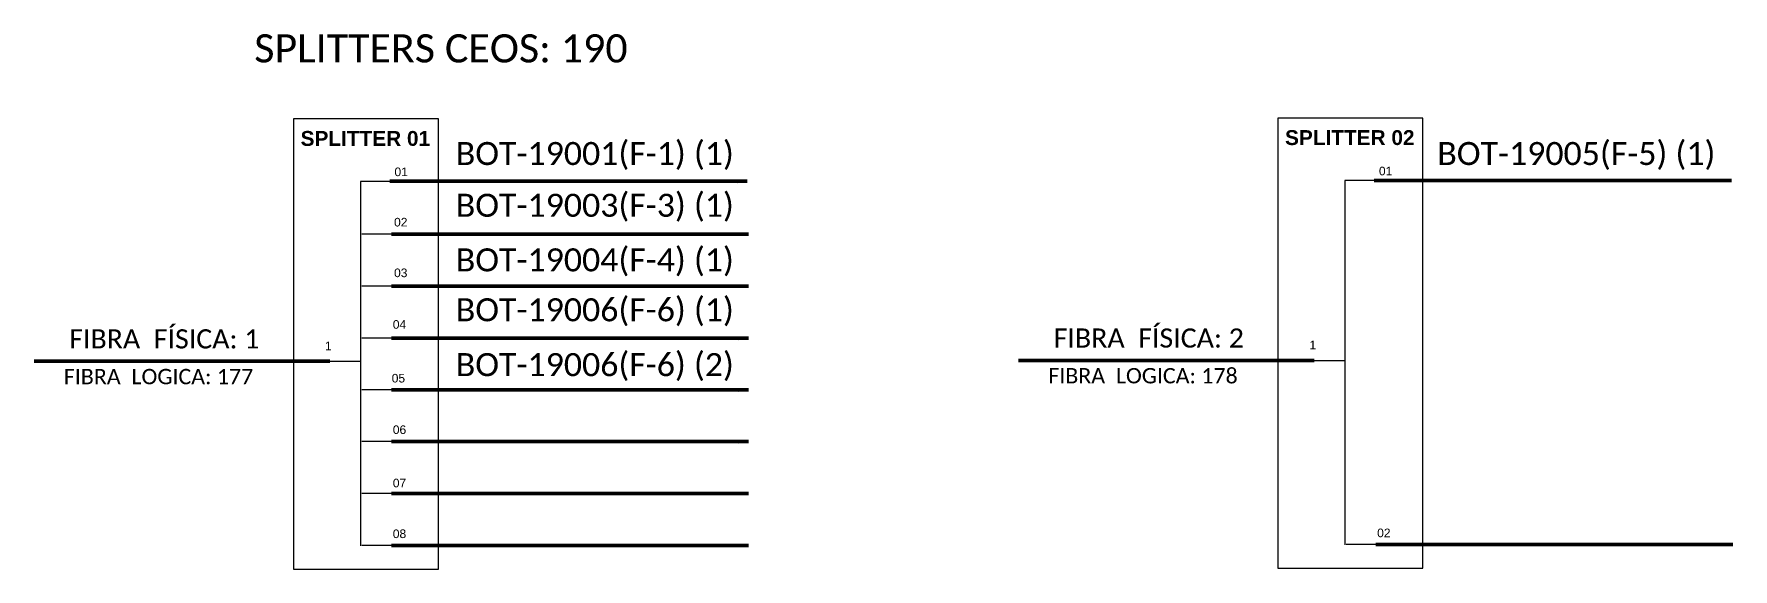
# Model space of a CAD drawing. Header units: millimetres. Extents: x 3086 to 4395, y 1295 to 1997.
# Drawn here: x 3374.4 to 3576.9, y 1385.9 to 1449.7 of the extents above; entities that cross this region are included whole.
import ezdxf

# ---------------------------------------------------------------- set-up
doc = ezdxf.new("R2010")
doc.units = ezdxf.units.MM
doc.styles.get("Standard").update_dxf_attribs({"font": 'arial.ttf'})

msp = doc.modelspace()

# ---------------------------------------------------------------- linework, layer by layer
at = {"color": 7, "linetype": 'Continuous'}
for p, q in [((3413.26, 1432.12), (3413.26, 1388.69)), ((3416.78, 1432.12), (3413.26, 1432.12)), ((3530.59, 1432.22), (3530.59, 1388.79)), ((3534.1, 1432.22), (3530.59, 1432.22)), ((3416.95, 1425.84), (3413.44, 1425.84)), ((3416.95, 1419.65), (3413.44, 1419.65)), ((3416.95, 1413.43), (3413.44, 1413.43)), ((3409.61, 1410.7), (3413.24, 1410.7)), ((3526.94, 1410.79), (3530.57, 1410.79)), ((3416.95, 1407.26), (3413.44, 1407.26)), ((3416.95, 1401.1), (3413.44, 1401.1)), ((3416.95, 1394.91), (3413.44, 1394.91)), ((3416.95, 1388.73), (3413.44, 1388.73)), ((3534.28, 1388.83), (3530.76, 1388.83))]:
    msp.add_line(p, q, dxfattribs=at)
at = {"color": 1, "linetype": 'Continuous', "lineweight": 60}
for p, q in [((3416.78, 1432.14), (3458.15, 1432.12)), ((3534.1, 1432.23), (3575.47, 1432.22)), ((3416.95, 1425.84), (3458.33, 1425.83)), ((3416.95, 1419.65), (3458.33, 1419.63)), ((3416.95, 1413.43), (3458.33, 1413.41)), ((3416.95, 1407.26), (3458.33, 1407.25)), ((3416.95, 1401.1), (3458.33, 1401.08)), ((3416.95, 1394.91), (3458.33, 1394.9))]:
    msp.add_line(p, q, dxfattribs=at)
at = {"color": 10, "linetype": 'Continuous'}
for p, q in [((3416.95, 1388.73), (3458.33, 1388.72)), ((3534.28, 1388.83), (3575.65, 1388.82))]:
    msp.add_line(p, q, dxfattribs=at)
at = {"color": 7}
for points in [[(3405.29, 1385.91), (3422.57, 1385.91), (3422.57, 1439.57), (3405.29, 1439.57)], [(3522.62, 1386.01), (3539.9, 1386.01), (3539.9, 1439.67), (3522.62, 1439.67)]]:
    msp.add_lwpolyline(points, close=True, dxfattribs=at)
at = {"color": 1, "linetype": 'Continuous', "lineweight": 60}
for points in [[(3416.78, 1432.14), (3459.35, 1432.14)], [(3534.1, 1432.23), (3576.68, 1432.23)], [(3416.95, 1425.84), (3459.53, 1425.84)], [(3416.95, 1419.65), (3459.53, 1419.65)], [(3416.95, 1413.43), (3459.53, 1413.43)], [(3409.61, 1410.7), (3374.36, 1410.7)], [(3526.94, 1410.79), (3491.68, 1410.79)], [(3416.95, 1407.26), (3459.53, 1407.26)], [(3416.95, 1401.1), (3459.53, 1401.1)], [(3416.95, 1394.91), (3459.53, 1394.91)], [(3416.95, 1388.73), (3459.53, 1388.73)], [(3534.28, 1388.83), (3576.85, 1388.83)]]:
    msp.add_lwpolyline(points, dxfattribs=at)

# ---------------------------------------------------------------- texts
at = {"attachment_point": 5}
for s, insert, char_height, width in [('{\\fCalibri|b0|i0|c0|p34;\\C7;SPLITTERS CEOS: 190}', (3422.86, 1447.97), 3.3601, 168.1644), ('\\C10;\\fArial|b1|i0|c0|p34;\\H1x;SPLITTER 01', (3413.85, 1437.24), 1.7753, 17.28), ('\\C10;\\fArial|b1|i0|c0|p34;SPLITTER 02', (3531.18, 1437.34), 1.7753, 16.6219), ('{\\fCalibri|b0|i0|c0|p34;\\C7;BOT-19001(F-1) (1)  \\P }', (3441.2, 1432.87), 2.7432, 86.9391), ('{\\fCalibri|b0|i0|c0|p34;\\C7;BOT-19005(F-5) (1)  \\P }', (3558.18, 1432.87), 2.7432, 86.9391), ('\\C7;\\fArial|b0|i0|;\\H1.0273588255048;01 ', (3418.12, 1433.26), 1.7753, 3.5602), ('\\C7;\\fArial|b0|i0|;\\H1.0273588255048;01 ', (3535.45, 1433.36), 1.7753, 3.5602), ('{\\fCalibri|b0|i0|c0|p34;\\C7;BOT-19003(F-3) (1)  \\P }', (3441.2, 1426.7), 2.7432, 86.9391), ('\\C7;\\fArial|b0|i0|;\\H1.0273588255048;02 ', (3418.07, 1427.26), 1.7753, 3.7582), ('{\\fCalibri|b0|i0|c0|p34;\\C7;BOT-19004(F-4) (1)  \\P }', (3441.2, 1420.19), 2.7432, 86.9391), ('\\C7;\\fArial|b0|i0|;\\H1.0273588255048;03 ', (3418.07, 1421.22), 1.7753, 3.456), ('{\\fCalibri|b0|i0|c0|p34;\\C7;BOT-19006(F-6) (1)  \\P }', (3441.2, 1414.24), 2.7432, 86.9391), ('\\C7;\\fArial|b0|i0|;\\H1.0273588255048;04 ', (3417.92, 1415.07), 1.7753, 3.7582), ('{\\fCalibri|b0|i0|c0|p34;\\C7;FIBRA  FÍSICA: 1}', (3389.89, 1413.34), 2.2859, 34.56), ('{\\fCalibri|b0|i0|c0|p34;\\C7;FIBRA  FÍSICA: 2}', (3507.22, 1413.44), 2.2859, 34.56), ('\\C7;\\fArial|b0|i0|;\\H1.0273588255048;1', (3409.44, 1412.52), 1.7753, 1.7584), ('{\\fCalibri|b0|i0|c0|p34;\\C7;BOT-19006(F-6) (2)  \\P }', (3441.2, 1407.7), 2.7432, 86.9391), ('\\C7;\\fArial|b0|i0|;\\H1.0273588255048;1', (3526.77, 1412.62), 1.7753, 1.7584), ('{\\fCalibri|b0|i0|c0|p34;\\C7;FIBRA  LOGICA: 177}', (3389.2, 1408.85), 1.8289, 34.56), ('{\\fCalibri|b0|i0|c0|p34;\\C7;FIBRA  LOGICA: 178}', (3506.53, 1408.95), 1.8289, 34.56), ('\\C7;\\fArial|b0|i0|;\\H1.0273588255048;05 ', (3417.79, 1408.66), 1.7753, 4.6222), ('\\C7;\\fArial|b0|i0|;\\H1.0273588255048;06 ', (3417.92, 1402.52), 1.7753, 3.7582), ('\\C7;\\fArial|b0|i0|;\\H1.0273588255048;07 ', (3417.92, 1396.16), 1.7753, 3.7582), ('\\C7;\\fArial|b0|i0|;\\H1.0273588255048;08 ', (3417.92, 1390.11), 1.7753, 3.7582), ('{\\H0.5787x;\\C7;02 }', (3535.24, 1390.21), 1.7753, 3.7582)]:
    msp.add_mtext(s, dxfattribs=dict(at, insert=insert, char_height=char_height, width=width))

doc.saveas('drawing.dxf')
